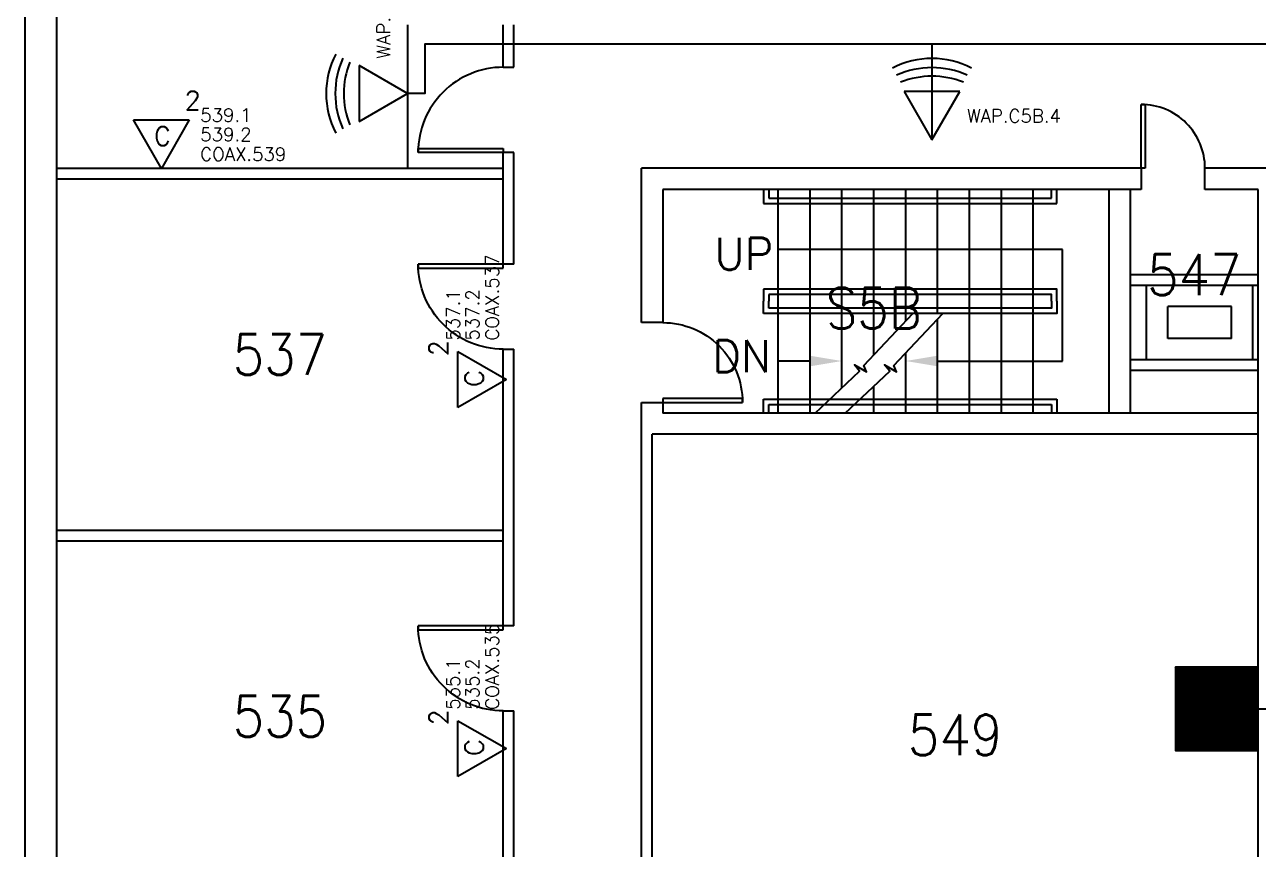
# Model space of a CAD drawing. Header units: inches. Extents: x -460 to 10305, y -938 to 5356.
# Drawn here: x 9587.4 to 10051.5, y 801.2 to 1111.3 of the extents above; entities that cross this region are included whole.
import ezdxf
from ezdxf.enums import TextEntityAlignment as Align

# ---------------------------------------------------------------- set-up
doc = ezdxf.new("R2010")
doc.units = ezdxf.units.IN
doc.header["$MEASUREMENT"] = 0
doc.set_wipeout_variables(frame=1)
for name, color, linetype in [('01-0263-05-DWG-BFP-ARCH$0$SP-DOORS', 5, 'Continuous'), ('01-0263-05-DWG-BFP-ARCH$0$SP-GROSS', 30, 'Continuous'), ('01-0263-05-DWG-BFP-ARCH$0$SP-GUARDRAIL', 150, 'Continuous'), ('01-0263-05-DWG-BFP-ARCH$0$SP-RMNO', 7, 'Continuous'), ('01-0263-05-DWG-BFP-ARCH$0$SP-ROOM', 7, 'Continuous'), ('01-0263-05-DWG-BFP-ARCH$0$SP-STAIRS', 1, 'Continuous'), ('01-0263-05-DWG-BFP-ARCH$0$SP-TEXT', 72, 'Continuous'), ('01-0263-05-DWG-BFP-ARCH$0$SP-WALL', 7, 'Continuous'), ('T-Anno-Soffit', 200, 'Continuous'), ('T-Comm-E', 1, 'Continuous'), ('T-Comm-E-Wireless', 1, 'Continuous'), ('T-Comm-Path', 40, 'Continuous'), ('T-Comm-TR', 40, 'Continuous')]:
    doc.layers.add(name, color=color, linetype=linetype)
doc.layers.get('01-0263-05-DWG-BFP-ARCH$0$SP-ROOM').off()
doc.styles.add('01-0263-05-DWG-BFP-ARCH$0$ROMANS', font='ROMANS.shx', dxfattribs={"width": 0.9})
doc.styles.add('01-0263-05-DWG-BFP-ARCH$0$STANDARD', font='TXT.shx', dxfattribs={"height": 12})
doc.styles.add('3-32', font='SIMPLEX.shx', dxfattribs={"height": 9})

# ---------------------------------------------------------------- blocks, each defined once
blk = doc.blocks.new('01-0263-05-DWG-BFP-ARCH$0$DOR00')
at = {"color": 0}
for p, q in [((0, 1), (0, 0)), ((1, 0), (1, 1))]:
    blk.add_line(p, q, dxfattribs=at)
blk = doc.blocks.new('01-0263-05-DWG-BFP-ARCH$0$DOR01')
at = {"color": 0}
for p, q in [((1, 1), (0, 1)), ((0, 1), (0, 0)), ((1, 0), (1, 1)), ((0, 0), (1, 0))]:
    blk.add_line(p, q, dxfattribs=at)
blk = doc.blocks.new('01-0263-05-DWG-BFP-ARCH$0$FMGRM1')
at = {"style": '01-0263-05-DWG-BFP-ARCH$0$ROMANS', "width": 0.9}
for tag, p in [('RMAREA', (0, -0.2836)), ('DATA1', (0, -0.443)), ('DATA2', (0, -0.6024)), ('DATA3', (0, -0.7618)), ('DATA4', (0, -0.9213)), ('DATA5', (0, -1.0807))]:
    blk.add_attdef(tag, text='', height=0.1172, dxfattribs=at).set_placement(p, align=Align.CENTER)
at = {"linetype": 'Continuous'}
blk.add_wipeout([(-0.375, -0.125), (0.375, -0.125), (0.375, 0.125), (-0.375, 0.125)], dxfattribs=at)
at = {"layer": '01-0263-05-DWG-BFP-ARCH$0$SP-RMNO', "style": '01-0263-05-DWG-BFP-ARCH$0$ROMANS', "width": 0.9}
blk.add_attdef('RMNUMB', text='', height=0.16, dxfattribs=at).set_placement((0, 0), align=Align.MIDDLE)
blk = doc.blocks.new('01-0263-05-DWG-BFP-ARCH', base_point=(1295.15, 1353.42))
at = {"layer": '01-0263-05-DWG-BFP-ARCH$0$SP-DOORS'}
for points in [[(3251.16, 2445.43, 0.414214), (3219.16, 2413.43, 0.414214)], [(3515.16, 2407.43, 0.414214), (3491.16, 2431.43, 0.414214)], [(3251.16, 2339.43, -0.414214), (3219.16, 2371.43, -0.414214)], [(3311.16, 2349.43, -0.414214), (3341.16, 2319.43, -0.414214)], [(3251.16, 2203.43, -0.414214), (3219.16, 2235.43, -0.414214)]]:
    blk.add_lwpolyline(points, format="xyb", dxfattribs=at)
at = {"layer": '01-0263-05-DWG-BFP-ARCH$0$SP-GROSS'}
blk.add_lwpolyline([(3071.13, 1373.46), (3071.15, 1353.42), (3771.15, 1353.42), (3771.05, 2641.37), (3071.16, 2641.43), (3071.15, 1373.46)], close=True, dxfattribs=at)
at = {"layer": '01-0263-05-DWG-BFP-ARCH$0$SP-GUARDRAIL'}
for p, q in [((3349.07, 2399.43), (3349.07, 2394.21)), ((3351.07, 2399.43), (3351.07, 2396.21)), ((3457.48, 2396.21), (3457.48, 2399.43)), ((3459.48, 2394.21), (3459.48, 2399.43)), ((3351.07, 2396.21), (3457.48, 2396.21)), ((3349.07, 2394.21), (3459.48, 2394.21)), ((3349.07, 2320.64), (3459.48, 2320.64)), ((3349.07, 2315.43), (3349.07, 2320.64)), ((3459.48, 2320.64), (3459.48, 2315.43)), ((3351.07, 2318.64), (3457.48, 2318.64)), ((3351.07, 2315.43), (3351.07, 2318.64)), ((3457.48, 2318.64), (3457.48, 2315.43))]:
    blk.add_line(p, q, dxfattribs=at)
for points in [[(3459.48, 2357.43), (3459.48, 2362.01), (3349.07, 2362.01)], [(3349.07, 2362.01), (3349.07, 2357.43)], [(3457.48, 2357.43), (3457.48, 2360.01), (3351.07, 2360.01)], [(3351.07, 2360.01), (3351.07, 2357.43)], [(3459.48, 2357.43), (3459.48, 2352.84), (3349.07, 2352.84)], [(3349.07, 2352.84), (3349.07, 2357.43)], [(3457.48, 2357.43), (3457.48, 2354.84), (3351.07, 2354.84)], [(3351.07, 2354.84), (3351.07, 2357.43)]]:
    blk.add_lwpolyline(points, dxfattribs=at)
at = {"layer": '01-0263-05-DWG-BFP-ARCH$0$SP-STAIRS'}
for p, q in [((3354.57, 2315.43), (3354.57, 2399.43)), ((3366.57, 2315.43), (3366.57, 2399.43)), ((3378.57, 2324.88), (3378.57, 2399.43)), ((3390.57, 2337.34), (3390.57, 2399.43)), ((3402.57, 2350.02), (3402.57, 2399.43)), ((3414.57, 2352.84), (3414.57, 2399.43)), ((3426.57, 2315.43), (3426.57, 2399.43)), ((3438.57, 2315.43), (3438.57, 2399.43)), ((3450.57, 2315.43), (3450.57, 2399.43)), ((3414.57, 2315.43), (3414.57, 2350.75)), ((3402.57, 2315.43), (3402.57, 2338.07)), ((3390.57, 2315.43), (3390.57, 2325.53))]:
    blk.add_line(p, q, dxfattribs=at)
for points in [[(3368.5, 2315.43), (3385.24, 2331.14), (3383.29, 2333.53), (3387.85, 2330.92), (3386.76, 2333.31), (3405.24, 2352.84)], [(3379.81, 2315.43), (3396.55, 2331.14), (3394.59, 2333.53), (3399.16, 2330.92), (3398.07, 2333.31), (3416.55, 2352.84)]]:
    blk.add_lwpolyline(points, dxfattribs=at)
at = {"layer": '01-0263-05-DWG-BFP-ARCH$0$SP-TEXT'}
for p, q in [((3461.56, 2376.9), (3354.57, 2376.9)), ((3461.56, 2334.98), (3461.56, 2376.9)), ((3366.57, 2334.98), (3354.57, 2334.98)), ((3414.57, 2334.98), (3461.56, 2334.98))]:
    blk.add_line(p, q, dxfattribs=at)
for points in [[(3366.57, 2336.98), (3366.57, 2332.98), (3378.57, 2334.98)], [(3414.57, 2332.98), (3414.57, 2336.98), (3402.57, 2334.98)]]:
    blk.add_solid(points, dxfattribs=at)
at = {"layer": '01-0263-05-DWG-BFP-ARCH$0$SP-WALL'}
for p, q in [((3071.16, 2641.43), (3071.16, 1375.43)), ((3083.16, 2629.43), (3083.16, 1365.43)), ((3251.16, 2445.43), (3251.16, 2461.43)), ((3255.16, 2445.43), (3255.16, 2461.43)), ((3251.16, 2371.43), (3251.16, 2413.43)), ((3255.16, 2371.43), (3255.16, 2413.43)), ((3083.16, 2407.43), (3251.16, 2407.43)), ((3303.16, 2349.43), (3303.16, 2407.43)), ((3491.16, 2407.43), (3303.16, 2407.43)), ((3539.16, 2407.43), (3515.16, 2407.43)), ((3083.16, 2403.43), (3251.16, 2403.43)), ((3491.16, 2399.43), (3311.16, 2399.43)), ((3311.16, 2399.43), (3311.16, 2349.43)), ((3479.16, 2315.43), (3479.16, 2399.43)), ((3487.16, 2315.43), (3487.16, 2399.43)), ((3535.16, 2399.43), (3515.16, 2399.43)), ((3535.16, 2123.43), (3535.16, 2399.43)), ((3535.16, 2367.43), (3487.16, 2367.43)), ((3535.16, 2363.43), (3487.16, 2363.43)), ((3493.16, 2335.43), (3493.16, 2363.43)), ((3533.16, 2335.43), (3533.16, 2363.43)), ((3525.16, 2355.43), (3501.16, 2355.43)), ((3501.16, 2343.43), (3501.16, 2355.43)), ((3525.16, 2343.43), (3525.16, 2355.43)), ((3251.16, 2235.43), (3251.16, 2339.43)), ((3255.16, 2235.43), (3255.16, 2339.43)), ((3525.16, 2343.43), (3501.16, 2343.43)), ((3535.16, 2335.43), (3487.16, 2335.43)), ((3535.16, 2331.43), (3487.16, 2331.43)), ((3303.16, 2123.43), (3303.16, 2319.43)), ((3311.16, 2319.43), (3311.16, 2315.43)), ((3535.16, 2315.43), (3311.16, 2315.43)), ((3535.16, 2307.43), (3307.16, 2307.43)), ((3307.16, 2123.43), (3307.16, 2307.43)), ((3083.16, 2271.43), (3251.16, 2271.43)), ((3083.16, 2267.43), (3251.16, 2267.43)), ((3251.16, 2099.43), (3251.16, 2203.43)), ((3255.16, 2099.43), (3255.16, 2203.43))]:
    blk.add_line(p, q, dxfattribs=at)
at = {"layer": '01-0263-05-DWG-BFP-ARCH$0$SP-DOORS'}
for p, xscale, yscale, zscale, rotation in [((3491.16, 2407.43), -24, 1.5, 24, 269.9999999999968), ((3311.16, 2319.43), -30, -1.5, 30, 180)]:
    blk.add_blockref('01-0263-05-DWG-BFP-ARCH$0$DOR01', p, dxfattribs=dict(at, xscale=xscale, yscale=yscale, zscale=zscale, rotation=rotation))
at = {"layer": '01-0263-05-DWG-BFP-ARCH$0$SP-DOORS', "xscale": -32, "zscale": 32}
for p, yscale in [((3251.16, 2413.43), 1.5), ((3251.16, 2371.43), -1.5), ((3251.16, 2235.43), -1.5)]:
    blk.add_blockref('01-0263-05-DWG-BFP-ARCH$0$DOR01', p, dxfattribs=dict(at, yscale=yscale))
at = {"layer": '01-0263-05-DWG-BFP-ARCH$0$SP-WALL'}
for p, xscale, yscale, zscale, rotation in [((3251.16, 2413.43), -32, 3.999999999999773, 32, 270), ((3491.16, 2399.43), -24, -7.999999999999544, 24, 180), ((3251.16, 2371.43), -32, -3.999999999999773, 32, 90), ((3311.16, 2319.43), -30, -7.999999999999773, 30, 270), ((3251.16, 2235.43), -32, -4.000000000000227, 32, 90)]:
    blk.add_blockref('01-0263-05-DWG-BFP-ARCH$0$DOR00', p, dxfattribs=dict(at, xscale=xscale, yscale=yscale, zscale=zscale, rotation=rotation))
at = {"layer": '01-0263-05-DWG-BFP-ARCH$0$SP-TEXT', "style": '01-0263-05-DWG-BFP-ARCH$0$STANDARD'}
for s, p in [('UP', (3352.76, 2375.25)), ('DN', (3351.92, 2336.82))]:
    blk.add_text(s, height=12, dxfattribs=at).set_placement(p, align=Align.MIDDLE_RIGHT)
at = {"layer": '01-0263-05-DWG-BFP-ARCH$0$SP-ROOM'}
ref = blk.add_blockref('01-0263-05-DWG-BFP-ARCH$0$FMGRM1', (3511.16, 2367.43), dxfattribs=dict(at, xscale=96, yscale=96, zscale=96))
ref.add_attrib('RMNUMB', '547', dxfattribs={"layer": '01-0263-05-DWG-BFP-ARCH$0$SP-RMNO', "height": 15.36, "style": '01-0263-05-DWG-BFP-ARCH$0$ROMANS', "width": 0.9}).set_placement((3511.16, 2367.43), align=Align.MIDDLE)
ref = blk.add_blockref('01-0263-05-DWG-BFP-ARCH$0$FMGRM1', (3390.57, 2354.84), dxfattribs=dict(at, xscale=96, yscale=96, zscale=96))
ref.add_attrib('RMNUMB', 'S5B', dxfattribs={"layer": '01-0263-05-DWG-BFP-ARCH$0$SP-RMNO', "height": 15.36, "style": '01-0263-05-DWG-BFP-ARCH$0$ROMANS', "width": 0.9}).set_placement((3390.57, 2354.84), align=Align.MIDDLE)
ref = blk.add_blockref('01-0263-05-DWG-BFP-ARCH$0$FMGRM1', (3167.16, 2337.43), dxfattribs=dict(at, xscale=96, yscale=96, zscale=96))
ref.add_attrib('RMNUMB', '537', dxfattribs={"layer": '01-0263-05-DWG-BFP-ARCH$0$SP-RMNO', "height": 15.36, "style": '01-0263-05-DWG-BFP-ARCH$0$ROMANS', "width": 0.9}).set_placement((3167.16, 2337.43), align=Align.MIDDLE)
ref = blk.add_blockref('01-0263-05-DWG-BFP-ARCH$0$FMGRM1', (3167.16, 2201.43), dxfattribs=dict(at, xscale=96, yscale=96, zscale=96))
ref.add_attrib('RMNUMB', '535', dxfattribs={"layer": '01-0263-05-DWG-BFP-ARCH$0$SP-RMNO', "height": 15.36, "style": '01-0263-05-DWG-BFP-ARCH$0$ROMANS', "width": 0.9}).set_placement((3167.16, 2201.43), align=Align.MIDDLE)
ref = blk.add_blockref('01-0263-05-DWG-BFP-ARCH$0$FMGRM1', (3421.16, 2194.43), dxfattribs=dict(at, xscale=96, yscale=96, zscale=96))
ref.add_attrib('RMNUMB', '549', dxfattribs={"layer": '01-0263-05-DWG-BFP-ARCH$0$SP-RMNO', "height": 15.36, "style": '01-0263-05-DWG-BFP-ARCH$0$ROMANS', "width": 0.9}).set_placement((3421.16, 2194.43), align=Align.MIDDLE)
blk = doc.blocks.new('WIRELESS')
for p, q in [((10.5, 18.19), (-10.5, 18.19)), ((-10.5, 18.19), (0, 0)), ((0, 0), (10.5, 18.19))]:
    blk.add_line(p, q)
for centre, start, end in [((0, -1.44), 62.4297, 117.5703), ((0, -4.89), 65.5205, 114.4795), ((0, -8.1), 68.4095, 111.5905)]:
    blk.add_arc(centre, 32.08, start, end)
at = {"style": '3-32', "flags": 1}
for tag, p in [('RM_NUMBER', (50.85, 153.68)), ('UTP_CATEGORY', (50.85, 140.31)), ('QUANTITY_UTP', (50.85, 127.18)), ('WIRELESS_OUTLET_LOCATION', (50.85, 114.16)), ('TELECOMM_ROOM', (50.85, 100.31)), ('QTY_COAX', (50.33, 74.2)), ('POS_2', (166.1, 63.3)), ('POS_3', (166.1, 55.3)), ('POS_4', (166.1, 46.8)), ('POS_5', (166.1, 38.67)), ('POS_6', (166.1, 30.05))]:
    blk.add_attdef(tag, p, '', height=5, dxfattribs=at)
at = {"flags": 1}
for tag, p in [('SERIAL_NUMBER', (51.84, 50.25)), ('MAC_ADDRESS', (51.84, 26.25)), ('ELEVATION', (51.84, 2.25)), ('WO_NUMBER', (53.96, -25.57))]:
    blk.add_attdef(tag, text='', height=5, dxfattribs=at).set_placement(p, align=Align.BOTTOM_LEFT)
at = {"style": '3-32'}
blk.add_attdef('POS_1', (13.17, 6.52), '', height=5, dxfattribs=at)
blk = doc.blocks.new('VOICE(1)DATA(1)COAX(1)')
for p, q in [((0, 0), (-10.5, 18.19)), ((-10.5, 18.19), (10.5, 18.19)), ((10.5, 18.19), (0, 0))]:
    blk.add_line(p, q)
at = {"char_height": 7, "attachment_point": 1, "style": '3-32'}
for s, insert, width in [('2', (8.78, 29.02), 11.7808), ('C', (-2.75, 15.62), 12.7033)]:
    blk.add_mtext(s, dxfattribs=dict(at, insert=insert, width=width))
at = {"style": '3-32', "flags": 1}
for tag, p in [('RM_NUMBER', (92.08, 138.94)), ('UTP_CATEGORY', (92.08, 125.57)), ('QUANTITY_UTP', (92.08, 112.44)), ('WIRELESS_OUTLET_LOCATION', (92.08, 99.43)), ('TELECOMM_ROOM', (92.08, 85.57)), ('QTY_COAX', (91.33, 59.47)), ('POS_4', (202.73, 34.3)), ('POS_5', (202.73, 26.05)), ('POS_6', (202.73, 17.55))]:
    blk.add_attdef(tag, p, '', height=5, dxfattribs=at)
at = {"flags": 1}
blk.add_attdef('WO_NUMBER', text='', height=5, dxfattribs=at).set_placement((90.2, 43.13), align=Align.BOTTOM_LEFT)
at = {"style": '3-32'}
for tag, p in [('POS_1', (14.63, 17.54)), ('POS_2', (14.64, 10.22)), ('POS_3', (14.62, 2.8))]:
    blk.add_attdef(tag, p, '', height=5, dxfattribs=at)

msp = doc.modelspace()

# ---------------------------------------------------------------- block references
msp.add_blockref('01-0263-05-DWG-BFP-ARCH', (7811.39, 3.26))

# ---------------------------------------------------------------- next in the draw order: hatches: boundary and pattern name
at = {"layer": 'T-Comm-TR'}
h = msp.add_hatch(dxfattribs=at)
h.set_pattern_fill('ANSI31', color=256)
h.set_pattern_definition([(45, (1629.12292, -11507.63855), (-0.0883883476, 0.0883883476), [])])
h.paths.add_polyline_path([(10020.29, 869.68), (10020.29, 838.41), (10051.4, 838.41), (10051.4, 869.68)])

# ---------------------------------------------------------------- next in the draw order: linework, layer by layer
at = {"layer": 'T-Anno-Soffit'}
msp.add_line((9731.4, 1111.26), (9731.4, 1057.26), dxfattribs=at)
at = {"layer": 'T-Comm-Path'}
for points in [[(10051.53, 854.04), (10096.37, 854.04), (10096.37, 1103.92), (9737.85, 1103.92), (9737.85, 1085.39), (9731.4, 1085.39)], [(10051.53, 854.04), (10096.37, 854.04), (10096.37, 1103.92), (9928.69, 1103.92), (9928.69, 1067.93)]]:
    msp.add_lwpolyline(points, dxfattribs=at)
at = {"layer": 'T-Comm-TR'}
msp.add_lwpolyline([(10051.4, 869.68), (10020.29, 869.68), (10020.29, 838.41), (10051.4, 838.41)], close=True, dxfattribs=at)

# ---------------------------------------------------------------- next in the draw order: block references
at = {"layer": 'T-Comm-E'}
msp.add_blockref('VOICE(1)DATA(1)COAX(1)', (9638.8, 1057.26), dxfattribs=at).add_auto_attribs({'POS_1': '539.1', 'POS_2': '539.2', 'POS_3': 'COAX.539'})
at = {"layer": 'T-Comm-E', "rotation": 90}
for p, values in [((9768.57, 977.88), {'POS_1': '537.1', 'POS_2': '537.2', 'POS_3': 'COAX.537'}), ((9768.57, 839.08), {'POS_1': '535.1', 'POS_2': '535.2', 'POS_3': 'COAX.535'})]:
    msp.add_blockref('VOICE(1)DATA(1)COAX(1)', p, dxfattribs=at).add_auto_attribs(values)
at = {"layer": 'T-Comm-E-Wireless', "rotation": 90}
msp.add_blockref('WIRELESS', (9731.4, 1085.39), dxfattribs=at).add_auto_attribs({'POS_1': 'WAP.539'})
at = {"layer": 'T-Comm-E-Wireless'}
msp.add_blockref('WIRELESS', (9928.69, 1067.93), dxfattribs=at).add_auto_attribs({'POS_1': 'WAP.C5B.4'})

doc.saveas('drawing.dxf')
